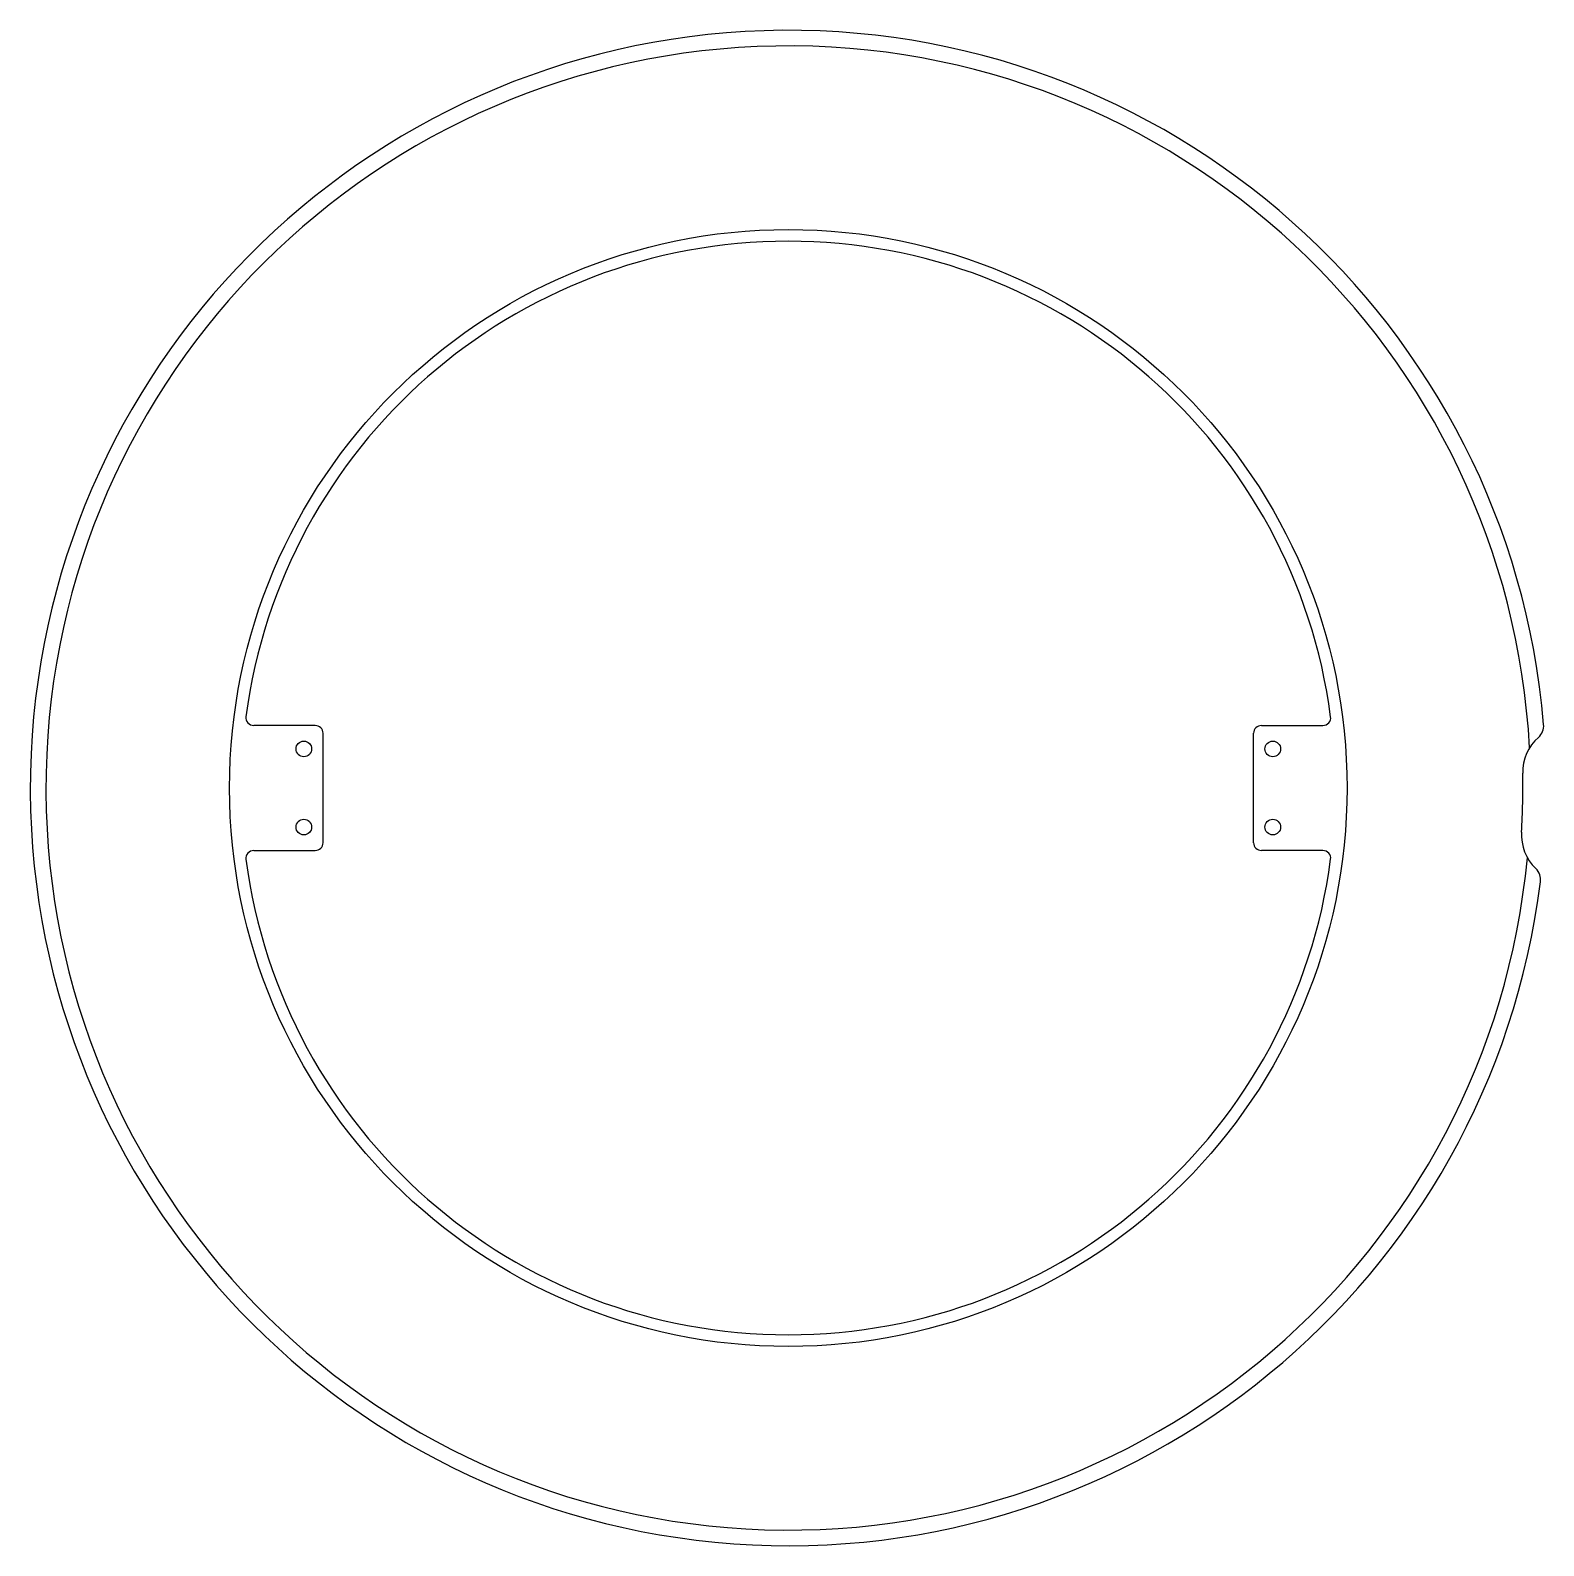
# Model space of a CAD drawing. Header units: millimetres. Extents: x -48.5 to 48.3, y -48.5 to 48.5.
import ezdxf

# ---------------------------------------------------------------- set-up
doc = ezdxf.new("R2010")
doc.units = ezdxf.units.MM

msp = doc.modelspace()

# ---------------------------------------------------------------- linework, layer by layer
at = {"color": 7, "linetype": 'Continuous', "lineweight": 25}
for p, q in [((-30.271, 4), (-34.205, 4)), ((30.271, 4), (34.205, 4)), ((-29.771, -3.5), (-29.771, 3.5)), ((29.771, -3.5), (29.771, 3.5)), ((-34.205, -4), (-30.271, -4)), ((34.205, -4), (30.271, -4))]:
    msp.add_line(p, q, dxfattribs=at)
for centre, radius in [((0, 0), 35.75), ((-31, 2.5), 0.5), ((31, 2.5), 0.5), ((-31, -2.5), 0.5), ((31, -2.5), 0.5)]:
    msp.add_circle(centre, radius, dxfattribs=at)
for centre, radius, start, end in [((0, 0), 48.5, 4.81769, 352.88849), ((0, 0), 47.5, 3.09574, 354.61044), ((0, 0), 35, 7.49472, 172.50528), ((-34.205, 4.5), 0.5, 172.50528, 270), ((-30.271, 3.5), 0.5, 0, 90), ((30.271, 3.5), 0.5, 90, 180), ((34.205, 4.5), 0.5, 270, 7.49472), ((47.332, 3.989), 1, 311.64049, 4.81769), ((49.99, 1), 3, 131.64049, 181.14599), ((0, 0), 47, 356.56019, 1.14599), ((49.91, -3), 3, 176.56019, 226.06569), ((-30.271, -3.5), 0.5, 270, 0), ((30.271, -3.5), 0.5, 180, 270), ((-34.205, -4.5), 0.5, 90, 187.49472), ((0, 0), 35, 187.49472, 352.50528), ((34.205, -4.5), 0.5, 352.50528, 90), ((47.135, -5.881), 1, 352.88849, 46.06569)]:
    msp.add_arc(centre, radius, start, end, dxfattribs=at)

doc.saveas('drawing.dxf')
